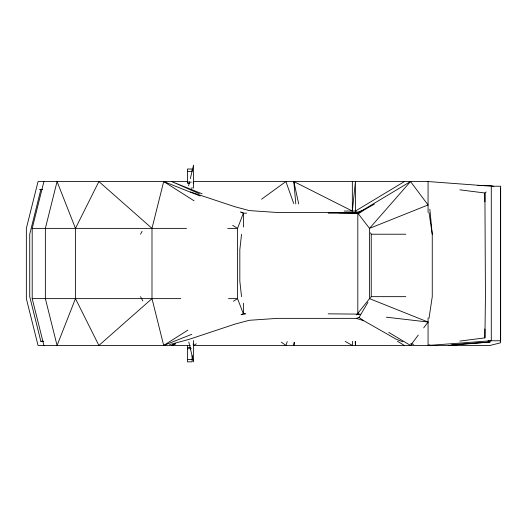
<?xml version="1.0" encoding="UTF-8"?>
<svg xmlns="http://www.w3.org/2000/svg" width="527" height="527" viewBox="0 0 527 527"><rect width="100%" height="100%" fill="white"/><g stroke="black" fill="none" stroke-linecap="round" stroke-linejoin="round"><path stroke-width="0.79" d="M459.88 341.068L484.912 337.873L485.433 296.655L484.912 193.001L486.19 191.96M352.51 341.358L352.339 345.455L345.211 341.404M294.099 342.26L293.816 345.455L294.514 342.26M295.805 203.916L293.816 181.545L352.339 211.05L355.448 181.545L355.448 211.05L357.813 213.158L369.519 228.375L369.519 298.625L356.627 314.896M241.544 234.219L239.831 249.66L239.831 281.214L241.544 296.655M429.018 318.249L432.259 296.655L432.259 234.219L429.834 209.179M188.613 185.774L189.562 181.808M190.313 178.633L193.528 165.155L193.528 188.099M191.558 189.568L192.091 187.381M193.165 183.001L193.528 181.545M43.912 345.455L32.206 298.625L32.206 228.375L43.912 181.545M191.782 334.316L163.693 345.455L151.987 298.625L151.987 228.375L163.693 181.545L200.128 195.998M287.241 341.667L285.891 345.455L281.286 342.115M246.689 213.158L243.395 213.158L237.545 228.375L237.545 298.625L243.395 313.842L245.035 313.875M75.473 298.625L57.068 345.455L45.362 298.625L45.362 228.375L57.068 181.545L75.473 228.375L75.473 298.625L98.892 345.455L151.987 298.625M75.473 228.375L98.892 181.545L151.987 228.375M140.538 234.219L142.059 231.346M169.542 344.618L188.995 339.388L234.798 324.158L249.271 320.297L277.571 318.354L356.252 318.354L359.058 317.465L367.978 302.228M370.428 298.045L371.245 296.655L371.245 234.219L370.428 232.822M418.313 335.047L410.52 345.455L388.735 332.392M423.675 327.893L428.062 322.037L369.519 298.625M410.52 181.545L369.519 228.375L428.062 204.963L410.52 181.545L357.813 213.158L328.183 213.158M261.57 199.213L285.891 181.545L293.737 203.527M359.058 213.402L363.722 210.174L374.368 204.107M163.693 345.455L187.849 330.139M233.402 301.253L237.545 298.625L228.494 298.625M404.426 181.545L355.448 211.05L344.21 211.063M196.354 343.835L193.528 345.455L193.165 343.999M175.379 343.808L171.644 345.455L175.326 343.973M241.906 314.5L243.395 313.842L245.865 313.842M241.122 314.744L243.395 313.842L243.395 303.203M363.722 210.174L356.252 212.519L277.571 212.519L249.271 210.576L234.798 206.709L190.55 191.993M428.392 345.086L430.006 344.882M42.45 189.43L40.829 189.601L29.736 234.219L29.736 296.655L40.829 341.272L43.254 341.522M448.708 345.455L490.011 342.036L490.011 340.409M193.277 181.545L428.062 181.545L491.283 186.229L500.65 186.229L500.65 340.771L491.283 340.771L428.062 345.455L428.062 317.946M451.652 344.737L490.011 342.036L488.101 340.475M187.428 171.367L192.111 171.367L192.111 169.022L187.428 169.022L187.428 183.31L189.812 183.31M187.849 181.545L38.056 181.545L26.35 228.375L26.35 298.625L38.056 345.455L190.306 345.455M187.428 182.131L191.334 182.131M477.864 185.418L490.011 185.418L493.766 186.36M39.479 189.601L42.272 189.601M32.206 228.375L186.538 228.375M227.671 228.375L237.545 228.375L232.71 225.312M371.245 234.219L405.803 234.219M371.245 296.655L405.803 296.655M32.206 298.625L180.781 298.625M328.183 313.842L360.264 314.132M40.829 341.272L43.708 341.272M193.277 345.455L490.011 345.455L500.518 342.807L500.518 188.06M187.428 347.563L190.55 347.563M187.428 348.742L191.334 348.742M187.428 359.506L192.111 359.506M338.894 212.816L357.813 213.158L357.813 313.842L359.216 314.685M386.403 317.182L428.062 322.037M459.873 189.839L484.912 193.001L484.912 201.887M410.592 343.861L413.781 344.348M356.252 318.354L363.722 320.699L396.357 339.296L402.944 341.839M240.365 211.953L243.395 213.158L243.395 227.071M202.118 193.824L171.644 181.545L199.298 193.725M241.155 212.17L243.395 213.158M397.424 341.239L404.426 345.455M163.693 181.545L194.061 200.8M359.058 317.465L363.722 320.699M140.538 296.655L142.824 300.957M188.804 342.016L193.528 361.845L193.528 340.541M293.816 181.545L298.717 203.909M429.018 212.625L432.259 234.219M355.178 341.358L355.448 345.455L355.448 341.358M491.283 186.229L491.283 340.771M484.912 328.98L484.912 337.873M428.062 181.545L428.062 212.328M352.339 181.545L352.339 211.05M192.111 355.659L192.111 361.845L187.428 361.845L187.428 345.455"/></g></svg>
